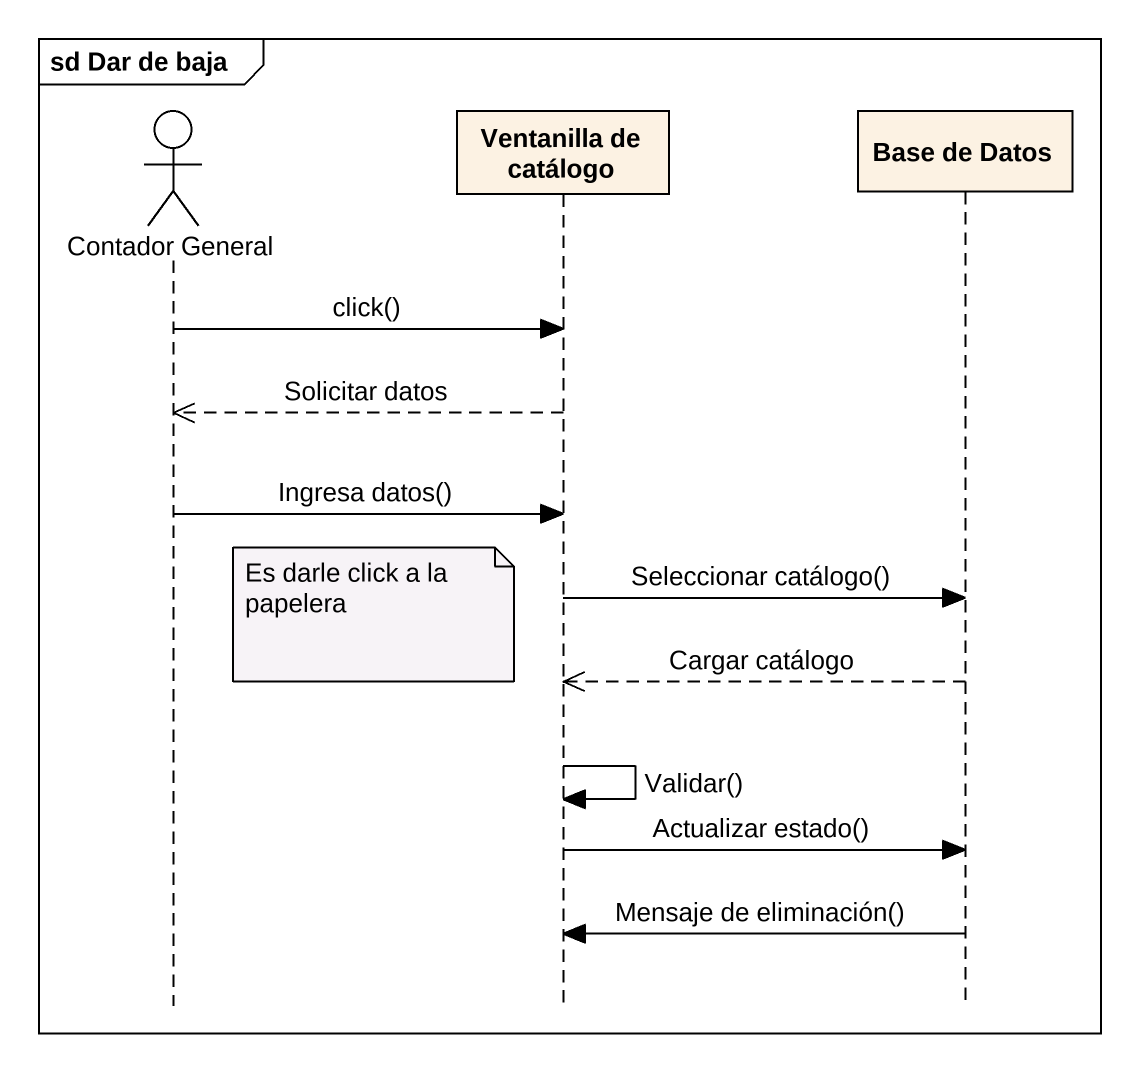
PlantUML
@startuml
mainframe sd Dar de baja
hide footbox
actor "Contador General" as Contador_General
participant "Ventanilla de catálogo" as Ventanilla_de_catálogo
participant "Base de Datos" as Base_de_Datos

Contador_General -> Ventanilla_de_catálogo : click()
Ventanilla_de_catálogo -->> Contador_General : Solicitar datos
Contador_General -> Ventanilla_de_catálogo : Ingresa datos()
Ventanilla_de_catálogo -> Base_de_Datos : Seleccionar catálogo()
note left of Ventanilla_de_catálogo : Es darle click a la papelera
Base_de_Datos -->> Ventanilla_de_catálogo : Cargar catálogo
Ventanilla_de_catálogo -> Ventanilla_de_catálogo : Validar()
Ventanilla_de_catálogo -> Base_de_Datos : Actualizar estado()
Base_de_Datos -> Ventanilla_de_catálogo : Mensaje de eliminación()
@enduml
